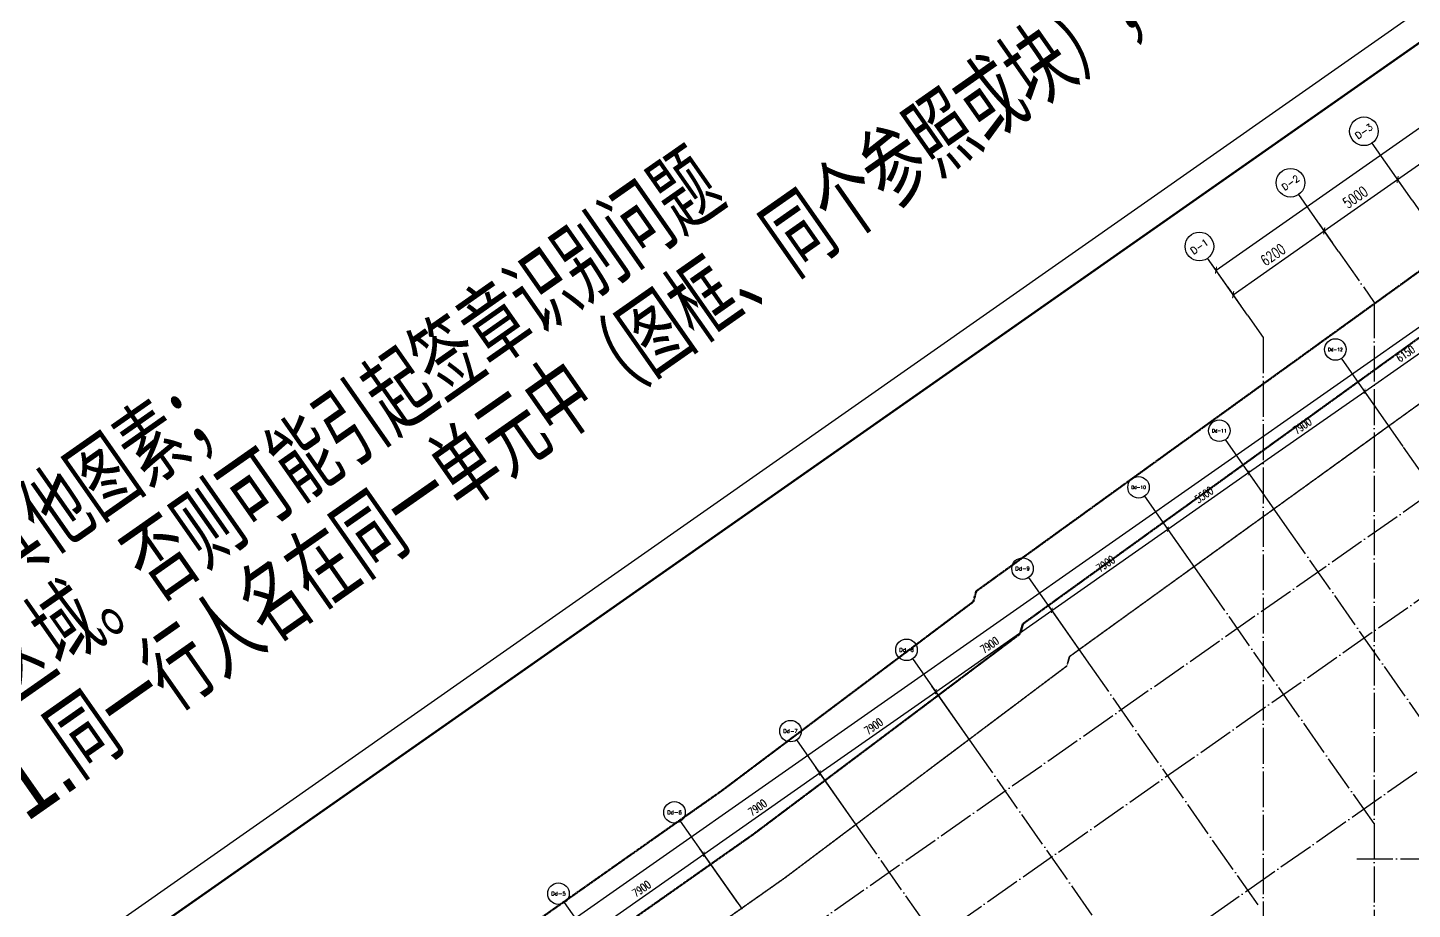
# Model space of a CAD drawing. Header units: millimetres. Extents: x 1089227 to 13101469, y 618865 to 10240562.
# Drawn here: x 1670041 to 1747268, y 4859553 to 4908720 of the extents above; entities that cross this region are included whole.
import ezdxf
from ezdxf.enums import TextEntityAlignment as Align

# ---------------------------------------------------------------- set-up
doc = ezdxf.new("R2010")
doc.units = ezdxf.units.MM
doc.header["$LTSCALE"] = 1000
doc.header["$PDMODE"] = 3
doc.header["$PDSIZE"] = 200
for name, pattern in [('A09-G-CTRL-用地红线+建筑退线_设计区$0$A02-G-MAIN-用地红线+退线_设计区$0$Redline1', [20, 10, -2, 2, -2, 2, -2]), ('A09-G-CTRL-用地红线+建筑退线_设计区$0$Controlline1', [12.8, 8, -1.6, 1.6, -1.6]), ('DOTE', [2.42, 2, -0.2, 0.02, -0.2])]:
    doc.linetypes.add(name, pattern=pattern)
doc.layers.get('0').update_dxf_attribs({"linetype": 'CONTINUOUS'})
doc.layers.get('Defpoints').update_dxf_attribs({"linetype": 'CONTINUOUS'})
doc.layers.add('A09-G-CTRL-用地红线+建筑退线_设计区$0$Z-REDL(用地红线)', color=10, linetype='CONTINUOUS', lineweight=60)
doc.layers.add('A09-G-CTRL-用地红线+建筑退线_设计区$0$Z-REDL-CTRL(建筑控制线)', color=40, linetype='CONTINUOUS', lineweight=35)
for name, color, linetype in [('AXIS', 3, 'CONTINUOUS'), ('AXIS_TEXT', 7, 'CONTINUOUS'), ('DOTE', 1, 'DOTE'), ('LWK-轴线-编号', 7, 'CONTINUOUS'), ('TK', 4, 'CONTINUOUS'), ('TK-TEXT', 7, 'CONTINUOUS'), ('VHBoundary', 4, 'CONTINUOUS')]:
    doc.layers.add(name, color=color, linetype=linetype)
doc.layers.add('TK-MEMO', color=8, linetype='CONTINUOUS', plot=False)
doc.styles.add('_TCH_AXIS', font='COMPLEX', dxfattribs={"bigfont": 'AllInOneBig.shx'})
doc.styles.add('_TCH_DIM_T3', font='SIMPLEX', dxfattribs={"width": 0.705882, "bigfont": 'AllInOneBig.shx'})
doc.styles.add('COMPLEX', font='COMPLEX', dxfattribs={"bigfont": 'AllInOneBig.shx'})
doc.styles.add('SADITK', font='sadixcsg.shx', dxfattribs={"bigfont": 'AllInOneBig.shx'})
doc.styles.add('SADITK-SX', font='simfang.ttf', dxfattribs={"width": 0.7})
doc.dimstyles.new('_TCH_ARCH&&150', dxfattribs={"dimtxt": 446.25, "dimasz": 150, "dimexe": 375, "dimexo": 450, "dimgap": 189.375, "dimtad": 1, "dimdec": 0, "dimzin": 0, "dimdsep": 46, "dimtxsty": '_TCH_DIM_T3', "dimblk": 'ARCHTICK', "dimcen": 0.09, "dimclrt": 7, "dimazin": 2, "dimtfac": 1, "dimtdec": 0, "dimtix": 1, "dimtmove": 2, "dimatfit": 3, "dimfxl": 0, "dimtolj": 1, "dimtzin": 0, "dimarcsym": 0})
doc.dimstyles.new('_TCH_ARCH&&200', dxfattribs={"dimtxt": 595, "dimasz": 200, "dimexe": 500, "dimexo": 600, "dimgap": 252.5, "dimtad": 1, "dimdec": 0, "dimzin": 0, "dimdsep": 46, "dimtxsty": '_TCH_DIM_T3', "dimblk": 'ARCHTICK', "dimcen": 0.09, "dimclrt": 7, "dimazin": 2, "dimtfac": 1, "dimtdec": 0, "dimtix": 1, "dimtmove": 2, "dimatfit": 3, "dimfxl": 0, "dimtolj": 1, "dimtzin": 0, "dimarcsym": 0})

# ---------------------------------------------------------------- blocks, each defined once
blk = doc.blocks.new('0323最综用地红线')
at = {"layer": 'A09-G-CTRL-用地红线+建筑退线_设计区$0$Z-REDL(用地红线)', "color": 1, "linetype": 'A09-G-CTRL-用地红线+建筑退线_设计区$0$A02-G-MAIN-用地红线+退线_设计区$0$Redline1', "ltscale": 0.0005}
for points in [[(8183461, 3517876), (8169550, 3509328), (8160131, 3503545), (8152099, 3498611), (8138696, 3502107), (8115930, 3542824), (8115518, 3543566), (8115083, 3544303), (8114192, 3545772), (8113134, 3547397), (8112184, 3548757), (8111024, 3550345), (8109764, 3551947), (8108980, 3552895), (8108279, 3553719), (8107449, 3554647), (8106876, 3555285), (8107102, 3555445), (8142901, 3580643), (8156927, 3591183), (8157094, 3591770), (8196348, 3620115)], [(8181891, 3520433), (8167979, 3511884), (8158561, 3506101), (8151618, 3501837), (8140691, 3504687), (8118551, 3544286), (8118121, 3545058), (8117658, 3545843), (8116732, 3547370), (8115621, 3549075), (8114626, 3550500), (8113415, 3552157), (8112100, 3553830), (8111334, 3554756), (8144666, 3578217), (8159537, 3589391), (8159695, 3589947), (8198106, 3617684)]]:
    blk.add_lwpolyline(points, dxfattribs=at)
at = {"layer": 'A09-G-CTRL-用地红线+建筑退线_设计区$0$Z-REDL-CTRL(建筑控制线)', "linetype": 'A09-G-CTRL-用地红线+建筑退线_设计区$0$Controlline1', "ltscale": 0.0005, "flags": 128}
blk.add_lwpolyline([(8299567, 3686108), (8326626, 3675265), (8336400, 3687495), (8338983, 3690878), (8341712, 3688883), (8341724, 3688834), (8348492, 3681996), (8336495, 3657264), (8335815, 3655857), (8334921, 3653765), (8334408, 3652495), (8333554, 3650188), (8332762, 3647815), (8332296, 3646270), (8331866, 3644682), (8331460, 3643007), (8331063, 3641145), (8330737, 3639422), (8330293, 3636480), (8330017, 3634043), (8329761, 3630317), (8329732, 3627942), (8329763, 3625708), (8329928, 3622644), (8330113, 3620704), (8330325, 3618642), (8330653, 3615645), (8331572, 3606971), (8333151, 3600656), (8334420, 3595620), (8335099, 3592902), (8332162, 3588340), (8329462, 3587873), (8325135, 3587049), (8322510, 3586515), (8319525, 3585891), (8317926, 3585544), (8316578, 3585249), (8315535, 3585011), (8313300, 3584499), (8310791, 3583894), (8309251, 3583537), (8305740, 3582637), (8303918, 3582156), (8302104, 3581668), (8299703, 3581012), (8297227, 3580315), (8295056, 3579682), (8292998, 3579074), (8290643, 3578358), (8288572, 3577710), (8287591, 3577398), (8286161, 3576940), (8284503, 3576401), (8282624, 3575767), (8281086, 3575247), (8278146, 3574222), (8273894, 3572680), (8272471, 3572149), (8271089, 3571640), (8267888, 3570407), (8264331, 3569000), (8260702, 3567515), (8258549, 3566609), (8254947, 3565066), (8252185, 3563832), (8250834, 3563232), (8249176, 3562470), (8247994, 3561930), (8245505, 3560754), (8242980, 3559544), (8239801, 3558013), (8237959, 3557076), (8235838, 3555996), (8233384, 3554698), (8228450, 3552051), (8226178, 3550787), (8222141, 3548504), (8215629, 3544667), (8213710, 3543497), (8193657, 3531175), (8180322, 3522990), (8166408, 3514440), (8156991, 3508658), (8151138, 3505062), (8142685, 3507267), (8121171, 3545747), (8120724, 3546549), (8120233, 3547383), (8119272, 3548967), (8118108, 3550752), (8117067, 3552244), (8115806, 3553970), (8115672, 3554140), (8146431, 3575790), (8162146, 3587599), (8162295, 3588125), (8199863, 3615253), (8204215, 3618404), (8231584, 3638167), (8260590, 3655826), (8295376, 3680010)], close=True, dxfattribs=at)
blk = doc.blocks.new('template_31-施工图_A0_A0_1.0000_3fa9c08c64a9101061c9a26412af947e', base_point=(-1189, 0))
at = {"layer": 'TK'}
blk.add_lwpolyline([(-1189, 841), (1189, 841), (1189, 0), (-1189, 0)], close=True, dxfattribs=at)
at = {"layer": 'TK', "const_width": 0.8}
blk.add_lwpolyline([(-1164, 831), (-1164, 10), (1179, 10), (1179, 831)], close=True, dxfattribs=at)
at = {"layer": 'VHBoundary'}
blk.add_lwpolyline([(-1189, 841), (1189, 841), (1189, 0), (-1189, 0)], close=True, dxfattribs=at)
at = {"layer": 'TK-MEMO', "style": 'SADITK', "width": 0.8}
for s, p in [('灰色文字和线型：不打印，请确保识别区内无其他图素；', (-1190.29, 956.19)), ('白色文字：不编辑时不打印，请勿超出所在区域。否则可能引起签章识别问题', (-1190.26, 919.14)), ('同一行需多名人员签字时，印刷体签名：1.同一行人名在同一单元中（图框、同个参照或块），若分多个，签字将出错；', (-1190.26, 882.09))]:
    blk.add_text(s, height=28.5, dxfattribs=at).set_placement(p, align=Align.BOTTOM_LEFT)
at = {"layer": 'TK-TEXT', "style": 'SADITK-SX', "width": 0.7}
for tag, p in [('市政会签', (-1176, 381.5)), ('园林会签', (-1176, 343.5)), ('幕墙会签', (-1176, 305.5)), ('装饰会签', (-1176, 267.5)), ('燃气会签', (-1176, 229.5)), ('暖通会签', (-1176, 191.5)), ('电气会签', (-1176, 153.5)), ('给排水会签', (-1176, 115.5)), ('结构会签', (-1176, 77.5)), ('建筑会签', (-1176, 39.5))]:
    blk.add_attdef(tag, text='', height=4, rotation=90, dxfattribs=at).set_placement(p, align=Align.MIDDLE_CENTER)
for tag, height, p in [('专业审定', 4, (1134.75, 268)), ('专业审核', 4, (1134.75, 248)), ('项目负责1', 4, (1134.75, 238)), ('项目负责2', 4, (1134.75, 228)), ('专业负责1', 4, (1134.75, 218)), ('专业负责2', 4, (1134.75, 208)), ('专业校对', 4, (1134.75, 198)), ('专业设计', 4, (1134.75, 188)), ('方案设计', 4, (1134.75, 178)), ('专业制图', 4, (1134.75, 168)), ('建设单位_001', 4, (1148.5, 140)), ('建设地点_001', 4, (1148.5, 124)), ('工程名称_001', 4, (1148.5, 106)), ('子项名称_001', 4, (1148.5, 86)), ('图纸名称_001', 4, (1148.5, 66)), ('版次', 4, (1129.5, 53)), ('日期', 4, (1165, 53)), ('图别', 4, (1129.5, 43)), ('图号', 4, (1165, 43)), ('合同号', 4, (1136, 30)), ('项目编号1', 2, (1114.06, 13.58)), ('阶段编号1', 2, (1132.25, 13.75)), ('子项编号1', 2, (1144.75, 13.75))]:
    blk.add_attdef(tag, text='', height=height, dxfattribs=at).set_placement(p, align=Align.MIDDLE_CENTER)
blk = doc.blocks.new('_AXISO')
blk.add_circle((0, 0), 0.5)
at = {"layer": 'AXIS_TEXT', "style": 'COMPLEX', "width": 1.041667}
blk.add_attdef('A', text='', height=0.56, dxfattribs=at).set_placement((-0.25, -0.28), (0.25, -0.28), align=Align.FIT)
blk = doc.blocks.new('_ArchTick')
at = {"color": 0, "linetype": 'ByBlock', "const_width": 0.3}
blk.add_lwpolyline([(-0.71, -0.71), (0.71, 0.71)], dxfattribs=at)
blk = doc.blocks.new('*D470')
at = {"layer": 'AXIS', "color": 0, "lineweight": -2, "transparency": 16777216}
for p, q in [((-220421, 20154), (-39031, 147189)), ((-36450, 143503), (-39246, 147497)), ((-217839, 16468), (-220636, 20461))]:
    blk.add_line(p, q, dxfattribs=at)
at = {"layer": 'Defpoints', "color": 0, "transparency": 16777216}
for p in [(-39031, 147189), (-36192, 143135), (-217581, 16100)]:
    blk.add_point(p, dxfattribs=at)
at = {"layer": 'AXIS', "color": 0, "lineweight": -2, "transparency": 16777216, "xscale": 150, "yscale": 150, "zscale": 150}
for p, rotation in [((-39031, 147189), 35.00532206532372), ((-220421, 20154), 215.0053220653237)]:
    blk.add_blockref('_ArchTick', p, dxfattribs=dict(at, rotation=rotation))
at = {"layer": 'AXIS', "color": 7, "transparency": 16777216, "insert": (-129962, 84010), "char_height": 446.2, "attachment_point": 5, "rotation": 35.00532, "style": '_TCH_DIM_T3'}
blk.add_mtext('\\A1;221450', dxfattribs=at)
blk = doc.blocks.new('*D475')
at = {"layer": 'AXIS', "color": 0, "lineweight": -2, "transparency": 16777216}
for p, q in [((-200156, 32881), (-193685, 37413)), ((-191792, 34710), (-193900, 37720)), ((-198263, 30178), (-200371, 33189))]:
    blk.add_line(p, q, dxfattribs=at)
at = {"layer": 'Defpoints', "color": 0, "transparency": 16777216}
for p in [(-193685, 37413), (-191534, 34342), (-198004, 29810)]:
    blk.add_point(p, dxfattribs=at)
at = {"layer": 'AXIS', "color": 0, "lineweight": -2, "transparency": 16777216, "xscale": 150, "yscale": 150, "zscale": 150}
for p, rotation in [((-193685, 37413), 35.00532206532156), ((-200156, 32881), 215.0053220653216)]:
    blk.add_blockref('_ArchTick', p, dxfattribs=dict(at, rotation=rotation))
at = {"layer": 'AXIS', "color": 7, "transparency": 16777216, "insert": (-197157, 35485), "char_height": 446.2, "attachment_point": 5, "rotation": 35.00532, "style": '_TCH_DIM_T3'}
blk.add_mtext('\\A1;7900', dxfattribs=at)
blk = doc.blocks.new('*D476')
at = {"layer": 'AXIS', "color": 0, "lineweight": -2, "transparency": 16777216}
for p, q in [((-193685, 37413), (-187214, 41945)), ((-185321, 39242), (-187429, 42252)), ((-191792, 34710), (-193900, 37720))]:
    blk.add_line(p, q, dxfattribs=at)
at = {"layer": 'Defpoints', "color": 0, "transparency": 16777216}
for p in [(-187214, 41945), (-185063, 38874), (-191534, 34342)]:
    blk.add_point(p, dxfattribs=at)
at = {"layer": 'AXIS', "color": 0, "lineweight": -2, "transparency": 16777216, "xscale": 150, "yscale": 150, "zscale": 150}
for p, rotation in [((-187214, 41945), 35.0053220653282), ((-193685, 37413), 215.0053220653282)]:
    blk.add_blockref('_ArchTick', p, dxfattribs=dict(at, rotation=rotation))
at = {"layer": 'AXIS', "color": 7, "transparency": 16777216, "insert": (-190686, 40017), "char_height": 446.2, "attachment_point": 5, "rotation": 35.00532, "style": '_TCH_DIM_T3'}
blk.add_mtext('\\A1;7900', dxfattribs=at)
blk = doc.blocks.new('*D477')
at = {"layer": 'AXIS', "color": 0, "lineweight": -2, "transparency": 16777216}
for p, q in [((-187214, 41945), (-180743, 46477)), ((-178850, 43774), (-180958, 46784)), ((-185321, 39242), (-187429, 42252))]:
    blk.add_line(p, q, dxfattribs=at)
at = {"layer": 'Defpoints', "color": 0, "transparency": 16777216}
for p in [(-180743, 46477), (-178592, 43405), (-185063, 38874)]:
    blk.add_point(p, dxfattribs=at)
at = {"layer": 'AXIS', "color": 0, "lineweight": -2, "transparency": 16777216, "xscale": 150, "yscale": 150, "zscale": 150}
for p, rotation in [((-180743, 46477), 35.00532206532267), ((-187214, 41945), 215.0053220653227)]:
    blk.add_blockref('_ArchTick', p, dxfattribs=dict(at, rotation=rotation))
at = {"layer": 'AXIS', "color": 7, "transparency": 16777216, "insert": (-184215, 44549), "char_height": 446.2, "attachment_point": 5, "rotation": 35.00532, "style": '_TCH_DIM_T3'}
blk.add_mtext('\\A1;7900', dxfattribs=at)
blk = doc.blocks.new('*D478')
at = {"layer": 'AXIS', "color": 0, "lineweight": -2, "transparency": 16777216}
for p, q in [((-180743, 46477), (-174272, 51009)), ((-172379, 48306), (-174487, 51316)), ((-178850, 43774), (-180958, 46784))]:
    blk.add_line(p, q, dxfattribs=at)
at = {"layer": 'Defpoints', "color": 0, "transparency": 16777216}
for p in [(-174272, 51009), (-172121, 47937), (-178592, 43405)]:
    blk.add_point(p, dxfattribs=at)
at = {"layer": 'AXIS', "color": 0, "lineweight": -2, "transparency": 16777216, "xscale": 150, "yscale": 150, "zscale": 150}
for p, rotation in [((-174272, 51009), 35.00532206532267), ((-180743, 46477), 215.0053220653227)]:
    blk.add_blockref('_ArchTick', p, dxfattribs=dict(at, rotation=rotation))
at = {"layer": 'AXIS', "color": 7, "transparency": 16777216, "insert": (-177744, 49081), "char_height": 446.2, "attachment_point": 5, "rotation": 35.00532, "style": '_TCH_DIM_T3'}
blk.add_mtext('\\A1;7900', dxfattribs=at)
blk = doc.blocks.new('*D479')
at = {"layer": 'AXIS', "color": 0, "lineweight": -2, "transparency": 16777216}
for p, q in [((-165908, 52838), (-168016, 55848)), ((-174272, 51009), (-167801, 55541)), ((-172379, 48306), (-174487, 51316))]:
    blk.add_line(p, q, dxfattribs=at)
at = {"layer": 'Defpoints', "color": 0, "transparency": 16777216}
for p in [(-167801, 55541), (-165650, 52469), (-172121, 47937)]:
    blk.add_point(p, dxfattribs=at)
at = {"layer": 'AXIS', "color": 0, "lineweight": -2, "transparency": 16777216, "xscale": 150, "yscale": 150, "zscale": 150}
for p, rotation in [((-167801, 55541), 35.00532206532156), ((-174272, 51009), 215.0053220653216)]:
    blk.add_blockref('_ArchTick', p, dxfattribs=dict(at, rotation=rotation))
at = {"layer": 'AXIS', "color": 7, "transparency": 16777216, "insert": (-171273, 53613), "char_height": 446.2, "attachment_point": 5, "rotation": 35.00532, "style": '_TCH_DIM_T3'}
blk.add_mtext('\\A1;7900', dxfattribs=at)
blk = doc.blocks.new('*D480')
at = {"layer": 'AXIS', "color": 0, "lineweight": -2, "transparency": 16777216}
for p, q in [((-167801, 55541), (-163296, 58696)), ((-161403, 55993), (-163511, 59003)), ((-165908, 52838), (-168016, 55848))]:
    blk.add_line(p, q, dxfattribs=at)
at = {"layer": 'Defpoints', "color": 0, "transparency": 16777216}
for p in [(-163296, 58696), (-161145, 55624), (-165650, 52469)]:
    blk.add_point(p, dxfattribs=at)
at = {"layer": 'AXIS', "color": 0, "lineweight": -2, "transparency": 16777216, "xscale": 150, "yscale": 150, "zscale": 150}
for p, rotation in [((-163296, 58696), 35.005322065328), ((-167801, 55541), 215.005322065328)]:
    blk.add_blockref('_ArchTick', p, dxfattribs=dict(at, rotation=rotation))
at = {"layer": 'AXIS', "color": 7, "transparency": 16777216, "insert": (-165785, 57456), "char_height": 446.2, "attachment_point": 5, "rotation": 35.00532, "style": '_TCH_DIM_T3'}
blk.add_mtext('\\A1;5500', dxfattribs=at)
blk = doc.blocks.new('*D481')
at = {"layer": 'AXIS', "color": 0, "lineweight": -2, "transparency": 16777216}
for p, q in [((-154932, 60525), (-157040, 63535)), ((-163296, 58696), (-156825, 63228)), ((-161403, 55993), (-163511, 59003))]:
    blk.add_line(p, q, dxfattribs=at)
at = {"layer": 'Defpoints', "color": 0, "transparency": 16777216}
for p in [(-156825, 63228), (-154674, 60156), (-161145, 55624)]:
    blk.add_point(p, dxfattribs=at)
at = {"layer": 'AXIS', "color": 0, "lineweight": -2, "transparency": 16777216, "xscale": 150, "yscale": 150, "zscale": 150}
for p, rotation in [((-156825, 63228), 35.00532206532101), ((-163296, 58696), 215.005322065321)]:
    blk.add_blockref('_ArchTick', p, dxfattribs=dict(at, rotation=rotation))
at = {"layer": 'AXIS', "color": 7, "transparency": 16777216, "insert": (-160297, 61300), "char_height": 446.2, "attachment_point": 5, "rotation": 35.00532, "style": '_TCH_DIM_T3'}
blk.add_mtext('\\A1;7900', dxfattribs=at)
blk = doc.blocks.new('*D482')
at = {"layer": 'AXIS', "color": 0, "lineweight": -2, "transparency": 16777216}
for p, q in [((-156825, 63228), (-151788, 66756)), ((-149895, 64053), (-152003, 67063)), ((-154932, 60525), (-157040, 63535))]:
    blk.add_line(p, q, dxfattribs=at)
at = {"layer": 'Defpoints', "color": 0, "transparency": 16777216}
for p in [(-151788, 66756), (-149637, 63684), (-154674, 60156)]:
    blk.add_point(p, dxfattribs=at)
at = {"layer": 'AXIS', "color": 0, "lineweight": -2, "transparency": 16777216, "xscale": 150, "yscale": 150, "zscale": 150}
for p, rotation in [((-151788, 66756), 35.0053220653267), ((-156825, 63228), 215.0053220653267)]:
    blk.add_blockref('_ArchTick', p, dxfattribs=dict(at, rotation=rotation))
at = {"layer": 'AXIS', "color": 7, "transparency": 16777216, "insert": (-154543, 65330), "char_height": 446.2, "attachment_point": 5, "rotation": 35.00532, "style": '_TCH_DIM_T3'}
blk.add_mtext('\\A1;6150', dxfattribs=at)
blk = doc.blocks.new('*D389')
at = {"layer": 'AXIS', "color": 0, "lineweight": -2, "transparency": 16777216}
for p, q in [((-165117, 69986), (-100294, 115385)), ((-98878, 113363), (-100580, 115794)), ((-163701, 67964), (-165404, 70395))]:
    blk.add_line(p, q, dxfattribs=at)
at = {"layer": 'Defpoints', "color": 0, "transparency": 16777216}
for p in [(-100294, 115385), (-98534, 112872), (-163357, 67473)]:
    blk.add_point(p, dxfattribs=at)
at = {"layer": 'AXIS', "color": 0, "lineweight": -2, "transparency": 16777216, "xscale": 200, "yscale": 200, "zscale": 200}
for p, rotation in [((-100294, 115385), 35.00532206532475), ((-165117, 69986), 215.0053220653248)]:
    blk.add_blockref('_ArchTick', p, dxfattribs=dict(at, rotation=rotation))
at = {"layer": 'AXIS', "color": 7, "transparency": 16777216, "insert": (-133021, 93136), "char_height": 595, "attachment_point": 5, "rotation": 35.00532, "style": '_TCH_DIM_T3'}
blk.add_mtext('\\A1;79140', dxfattribs=at)
blk = doc.blocks.new('*D390')
at = {"layer": 'AXIS', "color": 0, "lineweight": -2, "transparency": 16777216}
for p, q in [((-164160, 68619), (-159081, 72176)), ((-158623, 71521), (-159368, 72585)), ((-163701, 67964), (-164447, 69029))]:
    blk.add_line(p, q, dxfattribs=at)
at = {"layer": 'Defpoints', "color": 0, "transparency": 16777216}
for p in [(-159081, 72176), (-158279, 71030), (-163357, 67473)]:
    blk.add_point(p, dxfattribs=at)
at = {"layer": 'AXIS', "color": 0, "lineweight": -2, "transparency": 16777216, "xscale": 200, "yscale": 200, "zscale": 200}
for p, rotation in [((-159081, 72176), 35.00532206532396), ((-164160, 68619), 215.005322065324)]:
    blk.add_blockref('_ArchTick', p, dxfattribs=dict(at, rotation=rotation))
at = {"layer": 'AXIS', "color": 7, "transparency": 16777216, "insert": (-161936, 70848), "char_height": 595, "attachment_point": 5, "rotation": 35.00532, "style": '_TCH_DIM_T3'}
blk.add_mtext('\\A1;6200', dxfattribs=at)
blk = doc.blocks.new('*D391')
at = {"layer": 'AXIS', "color": 0, "lineweight": -2, "transparency": 16777216}
for p, q in [((-159081, 72176), (-154986, 75044)), ((-154527, 74389), (-155273, 75454)), ((-158623, 71521), (-159368, 72585))]:
    blk.add_line(p, q, dxfattribs=at)
at = {"layer": 'Defpoints', "color": 0, "transparency": 16777216}
for p in [(-154986, 75044), (-154183, 73898), (-158279, 71030)]:
    blk.add_point(p, dxfattribs=at)
at = {"layer": 'AXIS', "color": 0, "lineweight": -2, "transparency": 16777216, "xscale": 200, "yscale": 200, "zscale": 200}
for p, rotation in [((-154986, 75044), 35.00532206533332), ((-159081, 72176), 215.0053220653333)]:
    blk.add_blockref('_ArchTick', p, dxfattribs=dict(at, rotation=rotation))
at = {"layer": 'AXIS', "color": 7, "transparency": 16777216, "insert": (-157349, 74060), "char_height": 595, "attachment_point": 5, "rotation": 35.00532, "style": '_TCH_DIM_T3'}
blk.add_mtext('\\A1;5000', dxfattribs=at)
blk = doc.blocks.new('*D392')
at = {"layer": 'AXIS', "color": 0, "lineweight": -2, "transparency": 16777216}
for p, q in [((-149776, 77716), (-150522, 78781)), ((-154986, 75044), (-150235, 78371)), ((-154527, 74389), (-155273, 75454))]:
    blk.add_line(p, q, dxfattribs=at)
at = {"layer": 'Defpoints', "color": 0, "transparency": 16777216}
for p in [(-150235, 78371), (-149432, 77225), (-154183, 73898)]:
    blk.add_point(p, dxfattribs=at)
at = {"layer": 'AXIS', "color": 0, "lineweight": -2, "transparency": 16777216, "xscale": 200, "yscale": 200, "zscale": 200}
for p, rotation in [((-150235, 78371), 35.00532206532915), ((-154986, 75044), 215.0053220653292)]:
    blk.add_blockref('_ArchTick', p, dxfattribs=dict(at, rotation=rotation))
at = {"layer": 'AXIS', "color": 7, "transparency": 16777216, "insert": (-152926, 77158), "char_height": 595, "attachment_point": 5, "rotation": 35.00532, "style": '_TCH_DIM_T3'}
blk.add_mtext('\\A1;5800', dxfattribs=at)
blk = doc.blocks.new('裙房轴网260428')
at = {"layer": 'AXIS'}
for p, q in [((-154183.1, 73897.8), (-156408.2, 77074.9)), ((-158278.6, 71029.5), (-160503.7, 74206.7)), ((-163357, 67472.9), (-165582.1, 70650)), ((-154674.1, 60156.1), (-158116.1, 65070.7)), ((-161145, 55624.2), (-164586.9, 60538.8)), ((-165650.1, 52469.1), (-169092, 57383.7)), ((-172120.9, 47937.3), (-175562.9, 52851.9)), ((-178591.8, 43405.4), (-182033.7, 48320)), ((-185062.7, 38873.6), (-188504.6, 43788.1)), ((-191533.6, 34341.7), (-194975.5, 39256.3)), ((-198004.5, 29809.8), (-201446.4, 34724.4))]:
    blk.add_line(p, q, dxfattribs=at)
at = {"layer": 'DOTE', "color": 16}
blk.add_line((-224051, 7905.7), (-46757, 132072.8), dxfattribs=at)
at = {"layer": 'DOTE', "color": 16, "linetype": 'DOTE'}
for p, q in [((-221469.5, 4219.8), (-44175.6, 128386.9)), ((-154183.1, 73897.8), (-151290, 69766.8)), ((-158278.6, 71029.5), (-156290, 68190.1)), ((-156290, 68190.1), (-156290, -1000)), ((-163357, 67472.9), (-162490, 66234.9)), ((-162490, 66234.9), (-162490, -1000)), ((-149339.2, 52538.4), (-154674.1, 60156.1)), ((-151794.5, 42272.9), (-161145, 55624.2)), ((-156299.5, 39117.8), (-165650.1, 52469.1)), ((-162770.4, 34586), (-172120.9, 47937.3)), ((-216995, -2169.2), (-151549, 43665.7)), ((-169241.3, 30054.1), (-178591.8, 43405.4)), ((-175712.2, 25522.2), (-185062.7, 38873.6)), ((-157253.4, 37150), (-149526.5, 37150))]:
    blk.add_line(p, q, dxfattribs=at)
at = {"layer": 'AXIS'}
ref = blk.add_blockref('_AXISO', (-156867.1, 77730.2), dxfattribs=dict(at, xscale=1600, yscale=1600, zscale=1600, rotation=35.00532206532444))
ref.add_attrib('A', 'D-3', dxfattribs={"layer": 'LWK-轴线-编号', "height": 359.3, "rotation": 35.005322, "style": '_TCH_AXIS'}).set_placement((-157198.5, 77278.8), (-156329.6, 77887.3), align=Align.FIT)
ref = blk.add_blockref('_AXISO', (-160962.6, 74862), dxfattribs=dict(at, xscale=1600, yscale=1600, zscale=1600, rotation=35.00532206532444))
ref.add_attrib('A', 'D-2', dxfattribs={"layer": 'LWK-轴线-编号', "height": 359.3, "rotation": 35.005322, "style": '_TCH_AXIS'}).set_placement((-161294, 74410.5), (-160425.1, 75019.1), align=Align.FIT)
ref = blk.add_blockref('_AXISO', (-166041, 71305.3), dxfattribs=dict(at, xscale=1600, yscale=1600, zscale=1600, rotation=35.00532206532444))
ref.add_attrib('A', 'D-1', dxfattribs={"layer": 'LWK-轴线-编号', "height": 387.19, "rotation": 35.005322, "style": '_TCH_AXIS'}).set_placement((-166360.4, 70845.3), (-165499.6, 71448.2), align=Align.FIT)
ref = blk.add_blockref('_AXISO', (-158460.2, 65562.1), dxfattribs=dict(at, xscale=1200, yscale=1200, zscale=1200))
ref.add_attrib('A', 'Dd-12', dxfattribs={"layer": 'AXIS_TEXT', "height": 176, "style": '_TCH_AXIS'}).set_placement((-158870.9, 65474.1), (-158049.6, 65474.1), align=Align.FIT)
ref = blk.add_blockref('_AXISO', (-164931.1, 61030.3), dxfattribs=dict(at, xscale=1200, yscale=1200, zscale=1200))
ref.add_attrib('A', 'Dd-11', dxfattribs={"layer": 'AXIS_TEXT', "height": 185.02, "style": '_TCH_AXIS'}).set_placement((-165340.8, 60937.8), (-164521.4, 60937.8), align=Align.FIT)
ref = blk.add_blockref('_AXISO', (-169436.2, 57875.2), dxfattribs=dict(at, xscale=1200, yscale=1200, zscale=1200))
ref.add_attrib('A', 'Dd-10', dxfattribs={"layer": 'AXIS_TEXT', "height": 176, "style": '_TCH_AXIS'}).set_placement((-169846.8, 57787.2), (-169025.5, 57787.2), align=Align.FIT)
ref = blk.add_blockref('_AXISO', (-175907, 53343.3), dxfattribs=dict(at, xscale=1200, yscale=1200, zscale=1200))
ref.add_attrib('A', 'Dd-9', dxfattribs={"layer": 'AXIS_TEXT', "height": 206.04, "style": '_TCH_AXIS'}).set_placement((-176314.2, 53240.3), (-175499.9, 53240.3), align=Align.FIT)
ref = blk.add_blockref('_AXISO', (-182377.9, 48811.5), dxfattribs=dict(at, xscale=1200, yscale=1200, zscale=1200))
ref.add_attrib('A', 'Dd-8', dxfattribs={"layer": 'AXIS_TEXT', "height": 206.04, "style": '_TCH_AXIS'}).set_placement((-182785.1, 48708.4), (-181970.8, 48708.4), align=Align.FIT)
ref = blk.add_blockref('_AXISO', (-188848.8, 44279.6), dxfattribs=dict(at, xscale=1200, yscale=1200, zscale=1200))
ref.add_attrib('A', 'Dd-7', dxfattribs={"layer": 'AXIS_TEXT', "height": 206.04, "style": '_TCH_AXIS'}).set_placement((-189256, 44176.6), (-188441.6, 44176.6), align=Align.FIT)
ref = blk.add_blockref('_AXISO', (-195319.7, 39747.8), dxfattribs=dict(at, xscale=1200, yscale=1200, zscale=1200))
ref.add_attrib('A', 'Dd-6', dxfattribs={"layer": 'AXIS_TEXT', "height": 206.04, "style": '_TCH_AXIS'}).set_placement((-195726.9, 39644.7), (-194912.5, 39644.7), align=Align.FIT)
ref = blk.add_blockref('_AXISO', (-201790.6, 35215.9), dxfattribs=dict(at, xscale=1200, yscale=1200, zscale=1200))
ref.add_attrib('A', 'Dd-5', dxfattribs={"layer": 'AXIS_TEXT', "height": 206.04, "style": '_TCH_AXIS'}).set_placement((-202197.7, 35112.9), (-201383.4, 35112.9), align=Align.FIT)
for p1, p2, distance, dimstyle, picture, middle in [((-217580.9, 16099.6), (-36191.5, 143134.9), 4950, '_TCH_ARCH&&150', '*D470', (-129962.4, 84009.6)), ((-163357, 67472.9), (-98533.5, 112871.7), 3068.1, '_TCH_ARCH&&200', '*D389', (-133020.8, 93135.9)), ((-154183.1, 73897.8), (-149432.3, 77225), 1399.4, '_TCH_ARCH&&200', '*D392', (-152926, 77158.2)), ((-158278.6, 71029.5), (-154183.1, 73897.8), 1399.4, '_TCH_ARCH&&200', '*D391', (-157349.1, 74060.4)), ((-163357, 67472.9), (-158278.6, 71029.5), 1399.4, '_TCH_ARCH&&200', '*D390', (-161936.1, 70848)), ((-154674.1, 60156.1), (-149636.7, 63684), 3750, '_TCH_ARCH&&150', '*D482', (-154543.2, 65329.5)), ((-161145, 55624.2), (-154674.1, 60156.1), 3750, '_TCH_ARCH&&150', '*D481', (-160297.4, 61299.6)), ((-165650.1, 52469.1), (-161145, 55624.2), 3750, '_TCH_ARCH&&150', '*D480', (-165785.4, 57456.2)), ((-172120.9, 47937.3), (-165650.1, 52469.1), 3750, '_TCH_ARCH&&150', '*D479', (-171273.3, 53612.7)), ((-178591.8, 43405.4), (-172120.9, 47937.3), 3750, '_TCH_ARCH&&150', '*D478', (-177744.2, 49080.8)), ((-185062.7, 38873.6), (-178591.8, 43405.4), 3750, '_TCH_ARCH&&150', '*D477', (-184215.1, 44549)), ((-191533.6, 34341.7), (-185062.7, 38873.6), 3750, '_TCH_ARCH&&150', '*D476', (-190686, 40017.1)), ((-198004.5, 29809.8), (-191533.6, 34341.7), 3750, '_TCH_ARCH&&150', '*D475', (-197156.9, 35485.3))]:
    dim = blk.add_aligned_dim(p1=p1, p2=p2, distance=distance, dimstyle=dimstyle, dxfattribs=at)
    dim.commit()
    dim.dimension.update_dxf_attribs({"geometry": picture, "text_midpoint": middle})
blk = doc.blocks.new('04地块地下轴网260428')
blk.add_blockref('裙房轴网260428', (0, 0))

msp = doc.modelspace()

# ---------------------------------------------------------------- block references
at = {"xscale": 150, "yscale": 150, "zscale": 150, "rotation": 35.00532206532363}
msp.add_blockref('template_31-施工图_A0_A0_1.0000_3fa9c08c64a9101061c9a26412af947e', (1698846.852, 4721512.469), dxfattribs=at)
for name, p in [('0323最综用地红线', (-6434145.536, 1285525.343)), ('04地块地下轴网260428', (1901435.755, 4825211.796))]:
    msp.add_blockref(name, p)

doc.saveas('drawing.dxf')
